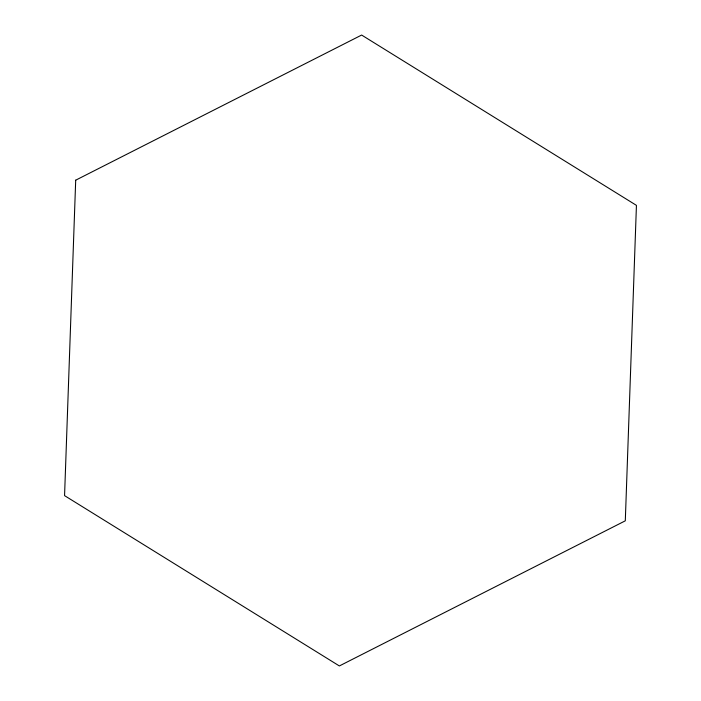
<?xml version="1.0" encoding="UTF-8"?>
<svg xmlns="http://www.w3.org/2000/svg" width="701" height="701" viewBox="0 0 701 701"><rect width="100%" height="100%" fill="white"/><g stroke="black" fill="none" stroke-linecap="round" stroke-linejoin="round"><path stroke-width="1.05" d="M75.699 180.183L64.562 495.633L339.363 665.95L625.301 520.817L636.438 205.367L361.637 35.05L75.699 180.183"/></g></svg>
